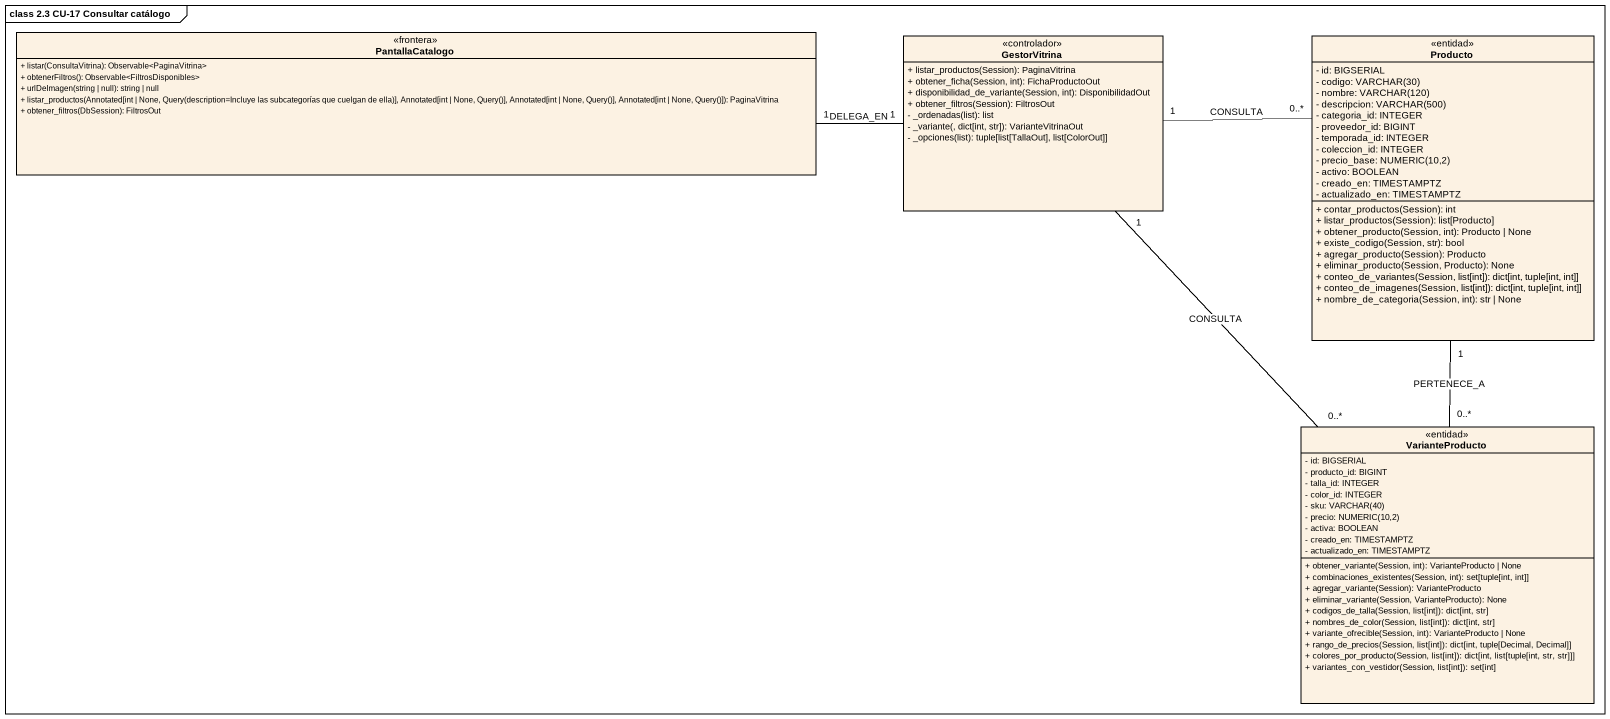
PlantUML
@startuml
mainframe class 2.3 CU-17 Consultar catálogo
hide circle
hide empty members
skinparam classAttributeIconSize 0
class PantallaCatalogo <<frontera>> {
  + listar(ConsultaVitrina): Observable<PaginaVitrina>
  + obtenerFiltros(): Observable<FiltrosDisponibles>
  + urlDeImagen(string | null): string | null
  + listar_productos(Annotated[int | None, Query(description=Incluye las subcategorías que cuelgan de ella)], Annotated[int | None, Query()], Annotated[int | None, Query()], Annotated[int | None, Query()]): PaginaVitrina
  + obtener_filtros(DbSession): FiltrosOut
}
class GestorVitrina <<controlador>> {
  + listar_productos(Session): PaginaVitrina
  + obtener_ficha(Session, int): FichaProductoOut
  + disponibilidad_de_variante(Session, int): DisponibilidadOut
  + obtener_filtros(Session): FiltrosOut
  - _ordenadas(list): list
  - _variante(, dict[int, str]): VarianteVitrinaOut
  - _opciones(list): tuple[list[TallaOut], list[ColorOut]]
}
class Producto <<entidad>> {
  - id: BIGSERIAL
  {field} - codigo: VARCHAR(30)
  {field} - nombre: VARCHAR(120)
  {field} - descripcion: VARCHAR(500)
  - categoria_id: INTEGER
  - proveedor_id: BIGINT
  - temporada_id: INTEGER
  - coleccion_id: INTEGER
  {field} - precio_base: NUMERIC(10,2)
  - activo: BOOLEAN
  - creado_en: TIMESTAMPTZ
  - actualizado_en: TIMESTAMPTZ
  + contar_productos(Session): int
  + listar_productos(Session): list[Producto]
  + obtener_producto(Session, int): Producto | None
  + existe_codigo(Session, str): bool
  + agregar_producto(Session): Producto
  + eliminar_producto(Session, Producto): None
  + conteo_de_variantes(Session, list[int]): dict[int, tuple[int, int]]
  + conteo_de_imagenes(Session, list[int]): dict[int, tuple[int, int]]
  + nombre_de_categoria(Session, int): str | None
}
class VarianteProducto <<entidad>> {
  - id: BIGSERIAL
  - producto_id: BIGINT
  - talla_id: INTEGER
  - color_id: INTEGER
  {field} - sku: VARCHAR(40)
  {field} - precio: NUMERIC(10,2)
  - activa: BOOLEAN
  - creado_en: TIMESTAMPTZ
  - actualizado_en: TIMESTAMPTZ
  + obtener_variante(Session, int): VarianteProducto | None
  + combinaciones_existentes(Session, int): set[tuple[int, int]]
  + agregar_variante(Session): VarianteProducto
  + eliminar_variante(Session, VarianteProducto): None
  + codigos_de_talla(Session, list[int]): dict[int, str]
  + nombres_de_color(Session, list[int]): dict[int, str]
  + variante_ofrecible(Session, int): VarianteProducto | None
  + rango_de_precios(Session, list[int]): dict[int, tuple[Decimal, Decimal]]
  + colores_por_producto(Session, list[int]): dict[int, list[tuple[int, str, str]]]
  + variantes_con_vestidor(Session, list[int]): set[int]
}
PantallaCatalogo "1" -right- "1" GestorVitrina : DELEGA_EN
GestorVitrina "1" -right- "0..*" Producto : CONSULTA
GestorVitrina "1" -- "0..*" VarianteProducto : CONSULTA
VarianteProducto "0..*" -up- "1" Producto : PERTENECE_A
@enduml
